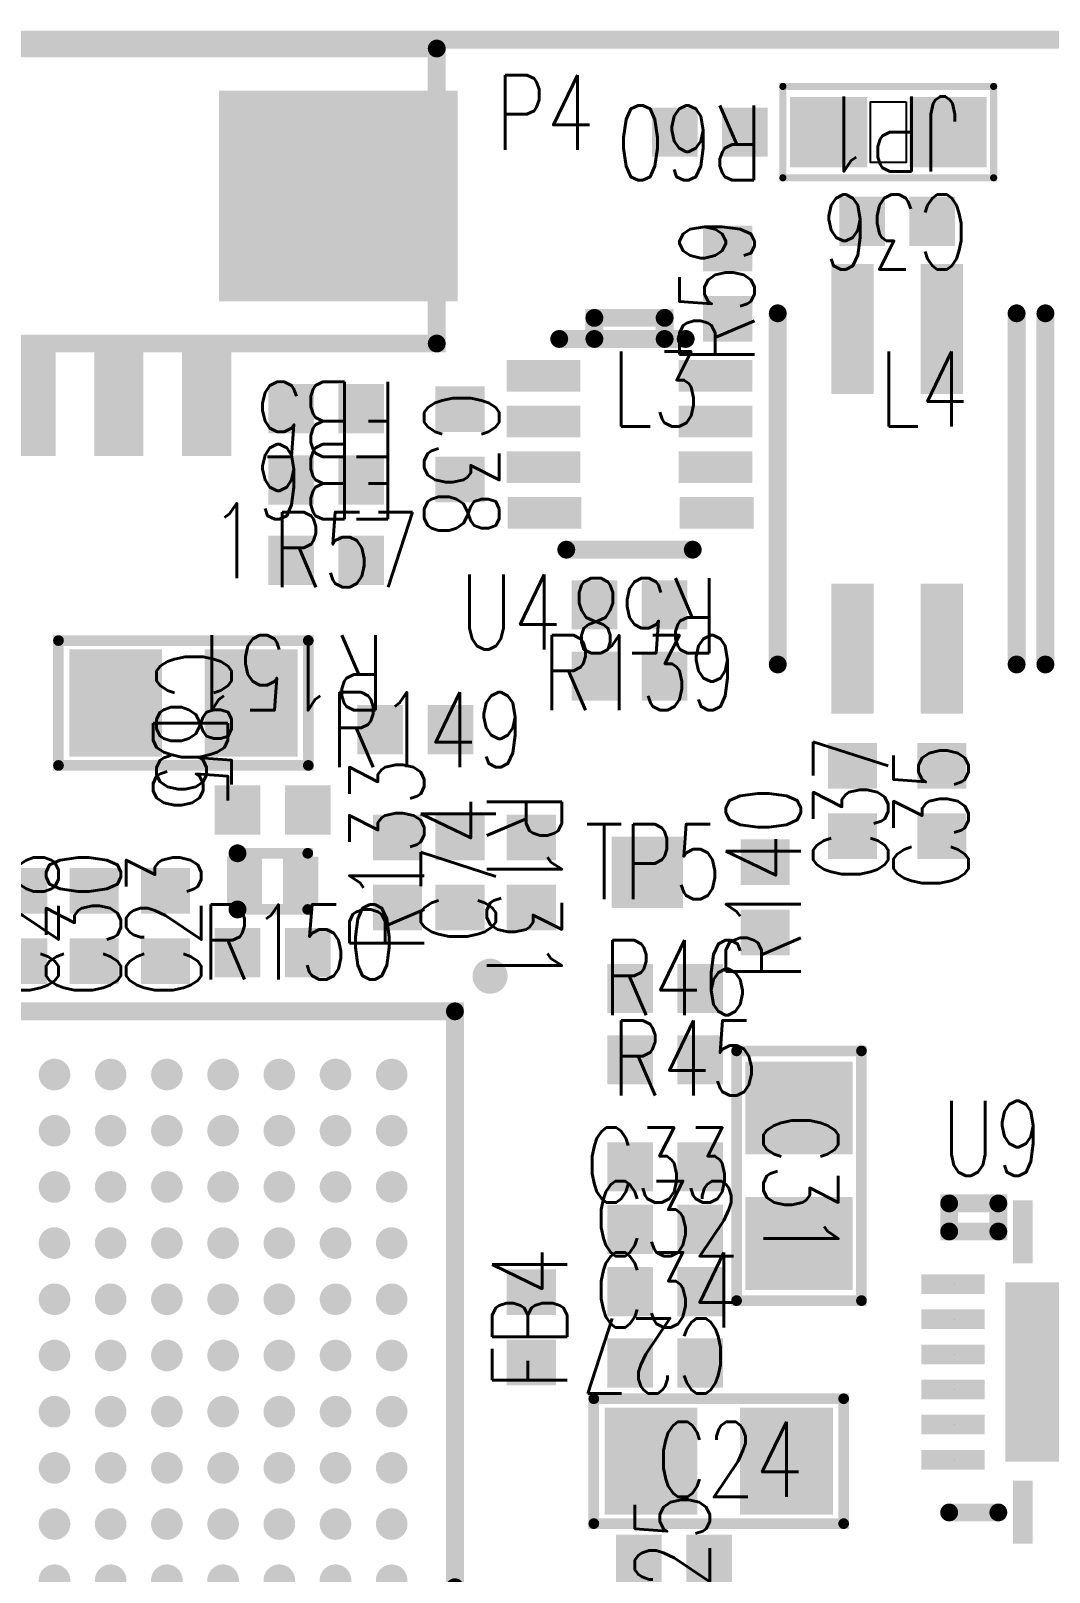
# Model space of a CAD drawing. Extents: x -29.1 to 29.3, y -21.3 to 21.1.
# Drawn here: x -14.24 to 0.26, y -0.82 to 21.13 of the extents above; entities that cross this region are included whole.
import ezdxf

# ---------------------------------------------------------------- set-up
doc = ezdxf.new("R2010")
doc.units = 0
doc.linetypes.add('KEEPOUT_00010000$0', pattern=[2, 1, 1])
doc.layers.get('0').update_dxf_attribs({"linetype": 'CONTINUOUS'})
for name, color, linetype in [('BOARD_OUTLINE_00', 5, 'CONTINUOUS'), ('DRIL_NPLTE_THRU_01', 3, 'CONTINUOUS'), ('DRIL_NPLTE_THRU_02', 112, 'CONTINUOUS'), ('DRIL_NPLTE_THRU_03', 2, 'CONTINUOUS'), ('DRIL_NPLTE_THRU_04', 4, 'CONTINUOUS'), ('DRIL_NPLTE_THRU_05', 171, 'CONTINUOUS'), ('DRIL_NPLTE_THRU_06', 1, 'CONTINUOUS'), ('KEEPOUT_01', 136, 'CONTINUOUS'), ('PADS_BOT', 1, 'CONTINUOUS'), ('PADS_INNER', 3, 'CONTINUOUS'), ('PADS_TOP', 3, 'CONTINUOUS'), ('PART_NAME_01', 6, 'CONTINUOUS'), ('PART_TOP_2DLINE_01', 6, 'CONTINUOUS'), ('TEXT_22', 6, 'CONTINUOUS')]:
    doc.layers.add(name, color=color, linetype=linetype)
doc.styles.add('W0$2032', font='simplex', dxfattribs={"width": 0.75})

# ---------------------------------------------------------------- blocks, each defined once
blk = doc.blocks.new('BOARD_1')
at = {"layer": 'BOARD_OUTLINE_00', "const_width": 0.254}
blk.add_lwpolyline([(0, 0), (58, 0), (58, 42), (0, 42)], close=True, dxfattribs=at)
blk = doc.blocks.new('SMOOTH_0$1524')
at = {"const_width": 0.0762}
blk.add_lwpolyline([(-0.0381, 0, 1), (0.0381, 0, 1)], format="xyb", close=True, dxfattribs=at)
blk = doc.blocks.new('PART_BODY_TOP_59')
at = {"layer": 'PART_TOP_2DLINE_01', "const_width": 0.152}
blk.add_lwpolyline([(-0.889, -1.778), (0.889, -1.778), (0.889, 1.778), (-0.889, 1.778), (-0.889, -1.778)], dxfattribs=at)
at = {"layer": 'PART_TOP_2DLINE_01'}
for p in [(-0.889, 1.778), (0.889, 1.778), (-0.889, -1.778), (-0.889, -1.778), (0.889, -1.778)]:
    blk.add_blockref('SMOOTH_0$1524', p, dxfattribs=at)
blk = doc.blocks.new('DRIL_HOLE_0')
blk.add_lwpolyline([(0, 0, 1), (0, 0, 1)], format="xyb", close=True)
blk = doc.blocks.new('PAD_0')
blk.add_lwpolyline([(0, 0, 1), (0, 0, 1)], format="xyb", close=True)
blk = doc.blocks.new('PAD_3')
at = {"const_width": 1.321}
blk.add_lwpolyline([(-0.762, 0), (0.762, 0)], dxfattribs=at)
blk = doc.blocks.new('STK_TOP_7')
at = {"layer": 'DRIL_NPLTE_THRU_01'}
blk.add_blockref('DRIL_HOLE_0', (0, 0), dxfattribs=at)
at = {"layer": 'DRIL_NPLTE_THRU_02'}
blk.add_blockref('DRIL_HOLE_0', (0, 0), dxfattribs=at)
at = {"layer": 'DRIL_NPLTE_THRU_03'}
blk.add_blockref('DRIL_HOLE_0', (0, 0), dxfattribs=at)
at = {"layer": 'DRIL_NPLTE_THRU_04'}
blk.add_blockref('DRIL_HOLE_0', (0, 0), dxfattribs=at)
at = {"layer": 'DRIL_NPLTE_THRU_05'}
blk.add_blockref('DRIL_HOLE_0', (0, 0), dxfattribs=at)
at = {"layer": 'DRIL_NPLTE_THRU_06'}
blk.add_blockref('DRIL_HOLE_0', (0, 0), dxfattribs=at)
at = {"layer": 'PADS_BOT'}
blk.add_blockref('PAD_0', (0, 0), dxfattribs=at)
at = {"layer": 'PADS_INNER'}
blk.add_blockref('PAD_0', (0, 0), dxfattribs=at)
at = {"layer": 'PADS_TOP'}
blk.add_blockref('PAD_3', (0, 0), dxfattribs=at)
blk = doc.blocks.new('SYM_TOP_5')
for name, p in [('PART_BODY_TOP_59', (0, 0)), ('STK_TOP_7', (0, 0.9652)), ('STK_TOP_7', (0, -0.9652))]:
    blk.add_blockref(name, p)
blk = doc.blocks.new('PART_TOP_9')
blk.add_blockref('SYM_TOP_5', (0, 0))
at = {"layer": 'PART_NAME_01', "style": 'W0$2032', "width": 0.75}
blk.add_text('C24', height=1.0668, rotation=90, dxfattribs=at).set_placement((0.508, -0.889))
blk = doc.blocks.new('PART_TOP_10')
blk.add_blockref('SYM_TOP_5', (0, 0))
at = {"layer": 'PART_NAME_01', "style": 'W0$2032', "width": 0.75}
blk.add_text('C31', height=1.0668, rotation=90, dxfattribs=at).set_placement((0.508, -0.889))
blk = doc.blocks.new('SMOOTH_0$254')
at = {"const_width": 0.127}
blk.add_lwpolyline([(-0.0635, 0, 1), (0.0635, 0, 1)], format="xyb", close=True, dxfattribs=at)
blk = doc.blocks.new('PART_BODY_TOP_68')
at = {"layer": 'PART_TOP_2DLINE_01', "const_width": 0.254}
blk.add_lwpolyline([(-6.4, -0.8), (6.4, -0.8), (6.4, -5), (-6.4, -5)], close=True, dxfattribs=at)
at = {"layer": 'PART_TOP_2DLINE_01'}
for p in [(-6.4, -0.8), (6.4, -0.8), (-6.4, -5), (6.4, -5)]:
    blk.add_blockref('SMOOTH_0$254', p, dxfattribs=at)
blk = doc.blocks.new('PAD_7')
at = {"const_width": 0.7}
blk.add_lwpolyline([(-0.8, 0), (0.8, 0)], dxfattribs=at)
blk = doc.blocks.new('STK_TOP_12')
at = {"layer": 'DRIL_NPLTE_THRU_01'}
blk.add_blockref('DRIL_HOLE_0', (0, 0), dxfattribs=at)
at = {"layer": 'DRIL_NPLTE_THRU_02'}
blk.add_blockref('DRIL_HOLE_0', (0, 0), dxfattribs=at)
at = {"layer": 'DRIL_NPLTE_THRU_03'}
blk.add_blockref('DRIL_HOLE_0', (0, 0), dxfattribs=at)
at = {"layer": 'DRIL_NPLTE_THRU_04'}
blk.add_blockref('DRIL_HOLE_0', (0, 0), dxfattribs=at)
at = {"layer": 'DRIL_NPLTE_THRU_05'}
blk.add_blockref('DRIL_HOLE_0', (0, 0), dxfattribs=at)
at = {"layer": 'DRIL_NPLTE_THRU_06'}
blk.add_blockref('DRIL_HOLE_0', (0, 0), dxfattribs=at)
at = {"layer": 'PADS_BOT'}
blk.add_blockref('PAD_0', (0, 0), dxfattribs=at)
at = {"layer": 'PADS_INNER'}
blk.add_blockref('PAD_0', (0, 0), dxfattribs=at)
at = {"layer": 'PADS_TOP', "rotation": 90}
blk.add_blockref('PAD_7', (0, 0), dxfattribs=at)
blk = doc.blocks.new('PAD_9')
at = {"const_width": 3}
blk.add_lwpolyline([(-1.7, 0), (1.7, 0)], dxfattribs=at)
blk = doc.blocks.new('STK_TOP_14')
at = {"layer": 'DRIL_NPLTE_THRU_01'}
blk.add_blockref('DRIL_HOLE_0', (0, 0), dxfattribs=at)
at = {"layer": 'DRIL_NPLTE_THRU_02'}
blk.add_blockref('DRIL_HOLE_0', (0, 0), dxfattribs=at)
at = {"layer": 'DRIL_NPLTE_THRU_03'}
blk.add_blockref('DRIL_HOLE_0', (0, 0), dxfattribs=at)
at = {"layer": 'DRIL_NPLTE_THRU_04'}
blk.add_blockref('DRIL_HOLE_0', (0, 0), dxfattribs=at)
at = {"layer": 'DRIL_NPLTE_THRU_05'}
blk.add_blockref('DRIL_HOLE_0', (0, 0), dxfattribs=at)
at = {"layer": 'DRIL_NPLTE_THRU_06'}
blk.add_blockref('DRIL_HOLE_0', (0, 0), dxfattribs=at)
at = {"layer": 'PADS_BOT'}
blk.add_blockref('PAD_0', (0, 0), dxfattribs=at)
at = {"layer": 'PADS_INNER'}
blk.add_blockref('PAD_0', (0, 0), dxfattribs=at)
at = {"layer": 'PADS_TOP'}
blk.add_blockref('PAD_9', (0, 0), dxfattribs=at)
blk = doc.blocks.new('SYM_TOP_14')
for name, p in [('STK_TOP_12', (-3.125, 0)), ('STK_TOP_12', (-1.875, 0)), ('STK_TOP_12', (-0.625, 0)), ('STK_TOP_12', (0.625, 0)), ('STK_TOP_12', (1.875, 0)), ('STK_TOP_12', (3.125, 0)), ('PART_BODY_TOP_68', (0, 0)), ('STK_TOP_14', (-5, -2.9)), ('STK_TOP_14', (5, -2.9))]:
    blk.add_blockref(name, p)
blk = doc.blocks.new('PART_TOP_34')
blk.add_blockref('SYM_TOP_14', (0, 0))
at = {"layer": 'PART_NAME_01', "style": 'W0$2032', "width": 0.75}
blk.add_text('P4', height=1.0668, rotation=180, dxfattribs=at).set_placement((-7.239, -3.556))
blk = doc.blocks.new('PART_BODY_TOP_71')
at = {"layer": 'PART_TOP_2DLINE_01', "const_width": 0.254}
blk.add_lwpolyline([(-4.5, -4.5), (-4.5, 3.7), (-3.7, 4.5), (4.5, 4.5), (4.5, -4.5)], close=True, dxfattribs=at)
at = {"layer": 'PART_TOP_2DLINE_01'}
for p in [(-3.7, 4.5), (4.5, 4.5), (-4.5, 3.7), (-4.5, -4.5), (4.5, -4.5)]:
    blk.add_blockref('SMOOTH_0$254', p, dxfattribs=at)
blk = doc.blocks.new('PAD_12')
at = {"const_width": 0.225}
blk.add_lwpolyline([(0, -0.1125, 1), (0, 0.1125, 1)], format="xyb", close=True, dxfattribs=at)
blk = doc.blocks.new('STK_TOP_18')
at = {"layer": 'DRIL_NPLTE_THRU_01'}
blk.add_blockref('DRIL_HOLE_0', (0, 0), dxfattribs=at)
at = {"layer": 'DRIL_NPLTE_THRU_02'}
blk.add_blockref('DRIL_HOLE_0', (0, 0), dxfattribs=at)
at = {"layer": 'DRIL_NPLTE_THRU_03'}
blk.add_blockref('DRIL_HOLE_0', (0, 0), dxfattribs=at)
at = {"layer": 'DRIL_NPLTE_THRU_04'}
blk.add_blockref('DRIL_HOLE_0', (0, 0), dxfattribs=at)
at = {"layer": 'DRIL_NPLTE_THRU_05'}
blk.add_blockref('DRIL_HOLE_0', (0, 0), dxfattribs=at)
at = {"layer": 'DRIL_NPLTE_THRU_06'}
blk.add_blockref('DRIL_HOLE_0', (0, 0), dxfattribs=at)
at = {"layer": 'PADS_BOT'}
blk.add_blockref('PAD_0', (0, 0), dxfattribs=at)
at = {"layer": 'PADS_INNER'}
blk.add_blockref('PAD_0', (0, 0), dxfattribs=at)
at = {"layer": 'PADS_TOP'}
blk.add_blockref('PAD_12', (0, 0), dxfattribs=at)
blk = doc.blocks.new('PAD_13')
at = {"const_width": 0.25}
blk.add_lwpolyline([(0, -0.125, 1), (0, 0.125, 1)], format="xyb", close=True, dxfattribs=at)
blk = doc.blocks.new('STK_TOP_19')
at = {"layer": 'DRIL_NPLTE_THRU_01'}
blk.add_blockref('DRIL_HOLE_0', (0, 0), dxfattribs=at)
at = {"layer": 'DRIL_NPLTE_THRU_02'}
blk.add_blockref('DRIL_HOLE_0', (0, 0), dxfattribs=at)
at = {"layer": 'DRIL_NPLTE_THRU_03'}
blk.add_blockref('DRIL_HOLE_0', (0, 0), dxfattribs=at)
at = {"layer": 'DRIL_NPLTE_THRU_04'}
blk.add_blockref('DRIL_HOLE_0', (0, 0), dxfattribs=at)
at = {"layer": 'DRIL_NPLTE_THRU_05'}
blk.add_blockref('DRIL_HOLE_0', (0, 0), dxfattribs=at)
at = {"layer": 'DRIL_NPLTE_THRU_06'}
blk.add_blockref('DRIL_HOLE_0', (0, 0), dxfattribs=at)
at = {"layer": 'PADS_BOT'}
blk.add_blockref('PAD_0', (0, 0), dxfattribs=at)
at = {"layer": 'PADS_INNER'}
blk.add_blockref('PAD_0', (0, 0), dxfattribs=at)
at = {"layer": 'PADS_TOP'}
blk.add_blockref('PAD_13', (0, 0), dxfattribs=at)
blk = doc.blocks.new('SYM_TOP_17')
for name, p in [('STK_TOP_19', (4.9, 5.2)), ('PART_BODY_TOP_71', (0, 0)), ('STK_TOP_18', (-3.6, 3.6)), ('STK_TOP_18', (-2.8, 3.6)), ('STK_TOP_18', (-2, 3.6)), ('STK_TOP_18', (-1.2, 3.6)), ('STK_TOP_18', (-0.4, 3.6)), ('STK_TOP_18', (0.4, 3.6)), ('STK_TOP_18', (1.2, 3.6)), ('STK_TOP_18', (2, 3.6)), ('STK_TOP_18', (2.8, 3.6)), ('STK_TOP_18', (3.6, 3.6)), ('STK_TOP_18', (-3.6, 2.8)), ('STK_TOP_18', (-2.8, 2.8)), ('STK_TOP_18', (-2, 2.8)), ('STK_TOP_18', (-1.2, 2.8)), ('STK_TOP_18', (-0.4, 2.8)), ('STK_TOP_18', (0.4, 2.8)), ('STK_TOP_18', (1.2, 2.8)), ('STK_TOP_18', (2, 2.8)), ('STK_TOP_18', (2.8, 2.8)), ('STK_TOP_18', (3.6, 2.8)), ('STK_TOP_18', (-3.6, 2)), ('STK_TOP_18', (-2.8, 2)), ('STK_TOP_18', (-2, 2)), ('STK_TOP_18', (-1.2, 2)), ('STK_TOP_18', (-0.4, 2)), ('STK_TOP_18', (0.4, 2)), ('STK_TOP_18', (1.2, 2)), ('STK_TOP_18', (2, 2)), ('STK_TOP_18', (2.8, 2)), ('STK_TOP_18', (3.6, 2)), ('STK_TOP_18', (-3.6, 1.2)), ('STK_TOP_18', (-2.8, 1.2)), ('STK_TOP_18', (-2, 1.2)), ('STK_TOP_18', (-1.2, 1.2)), ('STK_TOP_18', (-0.4, 1.2)), ('STK_TOP_18', (0.4, 1.2)), ('STK_TOP_18', (1.2, 1.2)), ('STK_TOP_18', (2, 1.2)), ('STK_TOP_18', (2.8, 1.2)), ('STK_TOP_18', (3.6, 1.2)), ('STK_TOP_18', (-3.6, 0.4)), ('STK_TOP_18', (-2.8, 0.4)), ('STK_TOP_18', (-2, 0.4)), ('STK_TOP_18', (-1.2, 0.4)), ('STK_TOP_18', (-0.4, 0.4)), ('STK_TOP_18', (0.4, 0.4)), ('STK_TOP_18', (1.2, 0.4)), ('STK_TOP_18', (2, 0.4)), ('STK_TOP_18', (2.8, 0.4)), ('STK_TOP_18', (3.6, 0.4)), ('STK_TOP_18', (-3.6, -0.4)), ('STK_TOP_18', (-2.8, -0.4)), ('STK_TOP_18', (-2, -0.4)), ('STK_TOP_18', (-1.2, -0.4)), ('STK_TOP_18', (-0.4, -0.4)), ('STK_TOP_18', (0.4, -0.4)), ('STK_TOP_18', (1.2, -0.4)), ('STK_TOP_18', (2, -0.4)), ('STK_TOP_18', (2.8, -0.4)), ('STK_TOP_18', (3.6, -0.4)), ('STK_TOP_18', (-3.6, -1.2)), ('STK_TOP_18', (-2.8, -1.2)), ('STK_TOP_18', (-2, -1.2)), ('STK_TOP_18', (-1.2, -1.2)), ('STK_TOP_18', (-0.4, -1.2)), ('STK_TOP_18', (0.4, -1.2)), ('STK_TOP_18', (1.2, -1.2)), ('STK_TOP_18', (2, -1.2)), ('STK_TOP_18', (2.8, -1.2)), ('STK_TOP_18', (3.6, -1.2)), ('STK_TOP_18', (-3.6, -2)), ('STK_TOP_18', (-2.8, -2)), ('STK_TOP_18', (-2, -2)), ('STK_TOP_18', (-1.2, -2)), ('STK_TOP_18', (-0.4, -2)), ('STK_TOP_18', (0.4, -2)), ('STK_TOP_18', (1.2, -2)), ('STK_TOP_18', (2, -2)), ('STK_TOP_18', (2.8, -2)), ('STK_TOP_18', (3.6, -2)), ('STK_TOP_18', (-3.6, -2.8)), ('STK_TOP_18', (-2.8, -2.8)), ('STK_TOP_18', (-2, -2.8)), ('STK_TOP_18', (-1.2, -2.8)), ('STK_TOP_18', (-0.4, -2.8)), ('STK_TOP_18', (0.4, -2.8)), ('STK_TOP_18', (1.2, -2.8)), ('STK_TOP_18', (2, -2.8)), ('STK_TOP_18', (2.8, -2.8)), ('STK_TOP_18', (3.6, -2.8)), ('STK_TOP_18', (-3.6, -3.6)), ('STK_TOP_18', (-2.8, -3.6)), ('STK_TOP_18', (-2, -3.6)), ('STK_TOP_18', (-1.2, -3.6)), ('STK_TOP_18', (-0.4, -3.6)), ('STK_TOP_18', (0.4, -3.6)), ('STK_TOP_18', (1.2, -3.6)), ('STK_TOP_18', (2, -3.6)), ('STK_TOP_18', (2.8, -3.6)), ('STK_TOP_18', (3.6, -3.6)), ('STK_TOP_19', (-5, -5))]:
    blk.add_blockref(name, p)
blk = doc.blocks.new('PART_TOP_38')
blk.add_blockref('SYM_TOP_17', (0, 0))
at = {"layer": 'PART_NAME_01', "style": 'W0$2032', "width": 0.75}
blk.add_text('U3', height=1.0668, rotation=180, dxfattribs=at).set_placement((-4.699, 7.874))
blk = doc.blocks.new('PART_BODY_TOP_72')
at = {"layer": 'PART_TOP_2DLINE_01', "const_width": 0.254}
for points in [[(-1.5, 0.8), (-1.5, -1)], [(1.5, 0.9), (1.5, -0.9)]]:
    blk.add_lwpolyline(points, dxfattribs=at)
blk.add_lwpolyline([(-1.5, -0.5), (-1.8, -0.5), (-1.8, 0.5), (-1.5, 0.5)], close=True, dxfattribs=at)
at = {"layer": 'PART_TOP_2DLINE_01'}
for p in [(-1.5, 0.8), (1.5, 0.9), (-1.8, 0.5), (-1.5, 0.5), (-1.8, -0.5), (-1.5, -0.5), (-1.5, -1), (1.5, -0.9)]:
    blk.add_blockref('SMOOTH_0$254', p, dxfattribs=at)
blk = doc.blocks.new('PAD_14')
at = {"const_width": 0.45}
blk.add_lwpolyline([(-0.525, 0), (0.525, 0)], dxfattribs=at)
blk = doc.blocks.new('STK_TOP_20')
at = {"layer": 'DRIL_NPLTE_THRU_01'}
blk.add_blockref('DRIL_HOLE_0', (0, 0), dxfattribs=at)
at = {"layer": 'DRIL_NPLTE_THRU_02'}
blk.add_blockref('DRIL_HOLE_0', (0, 0), dxfattribs=at)
at = {"layer": 'DRIL_NPLTE_THRU_03'}
blk.add_blockref('DRIL_HOLE_0', (0, 0), dxfattribs=at)
at = {"layer": 'DRIL_NPLTE_THRU_04'}
blk.add_blockref('DRIL_HOLE_0', (0, 0), dxfattribs=at)
at = {"layer": 'DRIL_NPLTE_THRU_05'}
blk.add_blockref('DRIL_HOLE_0', (0, 0), dxfattribs=at)
at = {"layer": 'DRIL_NPLTE_THRU_06'}
blk.add_blockref('DRIL_HOLE_0', (0, 0), dxfattribs=at)
at = {"layer": 'PADS_BOT'}
blk.add_blockref('PAD_0', (0, 0), dxfattribs=at)
at = {"layer": 'PADS_INNER'}
blk.add_blockref('PAD_0', (0, 0), dxfattribs=at)
at = {"layer": 'PADS_TOP', "rotation": 90}
blk.add_blockref('PAD_14', (0, 0), dxfattribs=at)
blk = doc.blocks.new('SYM_TOP_18')
for name, p in [('STK_TOP_20', (0.975, 1.241)), ('STK_TOP_20', (-0.975, 1.225)), ('STK_TOP_20', (-0.325, 1.225)), ('STK_TOP_20', (0.325, 1.225)), ('PART_BODY_TOP_72', (0, 0)), ('STK_TOP_20', (-0.975, -1.225)), ('STK_TOP_20', (-0.325, -1.225)), ('STK_TOP_20', (0.325, -1.225)), ('STK_TOP_20', (0.975, -1.209))]:
    blk.add_blockref(name, p)
blk = doc.blocks.new('PART_TOP_39')
blk.add_blockref('SYM_TOP_18', (0, 0))
at = {"layer": 'PART_NAME_01', "style": 'W0$2032', "width": 0.75}
blk.add_text('U4', height=1.0668, rotation=90, dxfattribs=at).set_placement((2.921, -2.413))
blk = doc.blocks.new('PART_BODY_TOP_74')
at = {"layer": 'PART_TOP_2DLINE_01', "const_width": 0.254}
for points in [[(-2.5, 1.7), (2.5, 1.7)], [(-2.5, -1.7), (2.5, -1.7)]]:
    blk.add_lwpolyline(points, dxfattribs=at)
at = {"layer": 'PART_TOP_2DLINE_01'}
for p in [(-2.5, 1.7), (2.5, 1.7), (-2.5, -1.7), (2.5, -1.7)]:
    blk.add_blockref('SMOOTH_0$254', p, dxfattribs=at)
blk = doc.blocks.new('PAD_16')
at = {"const_width": 0.6}
blk.add_lwpolyline([(-0.925, 0), (0.925, 0)], dxfattribs=at)
blk = doc.blocks.new('STK_TOP_22')
at = {"layer": 'DRIL_NPLTE_THRU_01'}
blk.add_blockref('DRIL_HOLE_0', (0, 0), dxfattribs=at)
at = {"layer": 'DRIL_NPLTE_THRU_02'}
blk.add_blockref('DRIL_HOLE_0', (0, 0), dxfattribs=at)
at = {"layer": 'DRIL_NPLTE_THRU_03'}
blk.add_blockref('DRIL_HOLE_0', (0, 0), dxfattribs=at)
at = {"layer": 'DRIL_NPLTE_THRU_04'}
blk.add_blockref('DRIL_HOLE_0', (0, 0), dxfattribs=at)
at = {"layer": 'DRIL_NPLTE_THRU_05'}
blk.add_blockref('DRIL_HOLE_0', (0, 0), dxfattribs=at)
at = {"layer": 'DRIL_NPLTE_THRU_06'}
blk.add_blockref('DRIL_HOLE_0', (0, 0), dxfattribs=at)
at = {"layer": 'PADS_BOT'}
blk.add_blockref('PAD_0', (0, 0), dxfattribs=at)
at = {"layer": 'PADS_INNER'}
blk.add_blockref('PAD_0', (0, 0), dxfattribs=at)
at = {"layer": 'PADS_TOP'}
blk.add_blockref('PAD_16', (0, 0), dxfattribs=at)
blk = doc.blocks.new('SYM_TOP_20')
for name, p in [('PART_BODY_TOP_74', (0, 0)), ('STK_TOP_22', (-2.275, 0.635)), ('STK_TOP_22', (2.275, 0.635)), ('STK_TOP_22', (-2.275, -0.635)), ('STK_TOP_22', (2.275, -0.635))]:
    blk.add_blockref(name, p)
blk = doc.blocks.new('PART_TOP_43')
blk.add_blockref('SYM_TOP_20', (0, 0))
at = {"layer": 'PART_NAME_01', "style": 'W0$2032', "width": 0.75}
blk.add_text('L3', height=1.0668, rotation=270, dxfattribs=at).set_placement((0.889, 4.064))
blk = doc.blocks.new('PART_TOP_44')
blk.add_blockref('SYM_TOP_20', (0, 0))
at = {"layer": 'PART_NAME_01', "style": 'W0$2032', "width": 0.75}
blk.add_text('L4', height=1.0668, rotation=270, dxfattribs=at).set_placement((0.889, 4.064))
blk = doc.blocks.new('PAD_18')
at = {"const_width": 1.016}
blk.add_lwpolyline([(-0.508, 0), (0.508, 0)], dxfattribs=at)
blk = doc.blocks.new('STK_TOP_24')
at = {"layer": 'DRIL_NPLTE_THRU_01'}
blk.add_blockref('DRIL_HOLE_0', (0, 0), dxfattribs=at)
at = {"layer": 'DRIL_NPLTE_THRU_02'}
blk.add_blockref('DRIL_HOLE_0', (0, 0), dxfattribs=at)
at = {"layer": 'DRIL_NPLTE_THRU_03'}
blk.add_blockref('DRIL_HOLE_0', (0, 0), dxfattribs=at)
at = {"layer": 'DRIL_NPLTE_THRU_04'}
blk.add_blockref('DRIL_HOLE_0', (0, 0), dxfattribs=at)
at = {"layer": 'DRIL_NPLTE_THRU_05'}
blk.add_blockref('DRIL_HOLE_0', (0, 0), dxfattribs=at)
at = {"layer": 'DRIL_NPLTE_THRU_06'}
blk.add_blockref('DRIL_HOLE_0', (0, 0), dxfattribs=at)
at = {"layer": 'PADS_BOT'}
blk.add_blockref('PAD_0', (0, 0), dxfattribs=at)
at = {"layer": 'PADS_INNER'}
blk.add_blockref('PAD_0', (0, 0), dxfattribs=at)
at = {"layer": 'PADS_TOP'}
blk.add_blockref('PAD_18', (0, 0), dxfattribs=at)
blk = doc.blocks.new('SYM_TOP_22')
blk.add_blockref('STK_TOP_24', (0, 0))
blk = doc.blocks.new('PART_TOP_51')
blk.add_blockref('SYM_TOP_22', (0, 0))
at = {"layer": 'PART_NAME_01', "style": 'W0$2032', "width": 0.75}
blk.add_text('TP5', height=1.0668, rotation=270, dxfattribs=at).set_placement((-0.381, 0.889))
blk = doc.blocks.new('SMOOTH_0$1016')
at = {"const_width": 0.0508}
blk.add_lwpolyline([(-0.0254, 0, 1), (0.0254, 0, 1)], format="xyb", close=True, dxfattribs=at)
blk = doc.blocks.new('PART_BODY_TOP_58')
at = {"layer": 'KEEPOUT_01', "linetype": 'KEEPOUT_00010000$0'}
blk.add_lwpolyline([(-0.4318, 0.254), (0.4318, 0.254), (0.4318, -0.254), (-0.4318, -0.254)], close=True, dxfattribs=at)
at = {"layer": 'PART_TOP_2DLINE_01', "const_width": 0.1016}
blk.add_lwpolyline([(-0.65, -1.5), (0.65, -1.5), (0.65, 1.5), (-0.65, 1.5), (-0.65, -1.5)], dxfattribs=at)
at = {"layer": 'PART_TOP_2DLINE_01'}
for p in [(-0.65, 1.5), (0.65, 1.5), (-0.65, -1.5), (-0.65, -1.5), (0.65, -1.5)]:
    blk.add_blockref('SMOOTH_0$1016', p, dxfattribs=at)
blk = doc.blocks.new('PAD_4')
at = {"const_width": 1}
blk.add_lwpolyline([(-0.55, 0), (0.55, 0)], dxfattribs=at)
blk = doc.blocks.new('STK_TOP_6')
at = {"layer": 'DRIL_NPLTE_THRU_01'}
blk.add_blockref('DRIL_HOLE_0', (0, 0), dxfattribs=at)
at = {"layer": 'DRIL_NPLTE_THRU_02'}
blk.add_blockref('DRIL_HOLE_0', (0, 0), dxfattribs=at)
at = {"layer": 'DRIL_NPLTE_THRU_03'}
blk.add_blockref('DRIL_HOLE_0', (0, 0), dxfattribs=at)
at = {"layer": 'DRIL_NPLTE_THRU_04'}
blk.add_blockref('DRIL_HOLE_0', (0, 0), dxfattribs=at)
at = {"layer": 'DRIL_NPLTE_THRU_05'}
blk.add_blockref('DRIL_HOLE_0', (0, 0), dxfattribs=at)
at = {"layer": 'DRIL_NPLTE_THRU_06'}
blk.add_blockref('DRIL_HOLE_0', (0, 0), dxfattribs=at)
at = {"layer": 'PADS_BOT'}
blk.add_blockref('PAD_0', (0, 0), dxfattribs=at)
at = {"layer": 'PADS_INNER'}
blk.add_blockref('PAD_0', (0, 0), dxfattribs=at)
at = {"layer": 'PADS_TOP', "rotation": 90}
blk.add_blockref('PAD_4', (0, 0), dxfattribs=at)
blk = doc.blocks.new('SYM_TOP_4')
for name, p in [('STK_TOP_6', (0, 0.85)), ('PART_BODY_TOP_58', (0, 0)), ('STK_TOP_6', (0, -0.85))]:
    blk.add_blockref(name, p)
blk = doc.blocks.new('PART_TOP_54')
blk.add_blockref('SYM_TOP_4', (0, 0))
at = {"layer": 'PART_NAME_01', "style": 'W0$2032', "width": 0.75}
blk.add_text('JP1', height=1.0668, rotation=270, dxfattribs=at).set_placement((-0.508, 1.016))
blk = doc.blocks.new('PAD_19')
at = {"const_width": 0.65}
blk.add_lwpolyline([(-0.35, 0), (0.35, 0)], dxfattribs=at)
blk = doc.blocks.new('STK_TOP_31')
at = {"layer": 'DRIL_NPLTE_THRU_01'}
blk.add_blockref('DRIL_HOLE_0', (0, 0), dxfattribs=at)
at = {"layer": 'DRIL_NPLTE_THRU_02'}
blk.add_blockref('DRIL_HOLE_0', (0, 0), dxfattribs=at)
at = {"layer": 'DRIL_NPLTE_THRU_03'}
blk.add_blockref('DRIL_HOLE_0', (0, 0), dxfattribs=at)
at = {"layer": 'DRIL_NPLTE_THRU_04'}
blk.add_blockref('DRIL_HOLE_0', (0, 0), dxfattribs=at)
at = {"layer": 'DRIL_NPLTE_THRU_05'}
blk.add_blockref('DRIL_HOLE_0', (0, 0), dxfattribs=at)
at = {"layer": 'DRIL_NPLTE_THRU_06'}
blk.add_blockref('DRIL_HOLE_0', (0, 0), dxfattribs=at)
at = {"layer": 'PADS_BOT'}
blk.add_blockref('PAD_0', (0, 0), dxfattribs=at)
at = {"layer": 'PADS_INNER'}
blk.add_blockref('PAD_0', (0, 0), dxfattribs=at)
at = {"layer": 'PADS_TOP', "rotation": 90}
blk.add_blockref('PAD_19', (0, 0), dxfattribs=at)
blk = doc.blocks.new('SYM_TOP_25')
for p in [(-0.5, 0), (0.5, 0)]:
    blk.add_blockref('STK_TOP_31', p)
blk = doc.blocks.new('PART_TOP_80')
blk.add_blockref('SYM_TOP_25', (0, 0))
at = {"layer": 'PART_NAME_01', "style": 'W0$2032', "width": 0.75}
blk.add_text('C23', height=1.0668, dxfattribs=at).set_placement((-1.016, -0.508))
blk = doc.blocks.new('PART_TOP_81')
blk.add_blockref('SYM_TOP_25', (0, 0))
at = {"layer": 'PART_NAME_01', "style": 'W0$2032', "width": 0.75}
blk.add_text('C25', height=1.0668, rotation=90, dxfattribs=at).set_placement((0.508, -1.143))
blk = doc.blocks.new('PART_TOP_82')
blk.add_blockref('SYM_TOP_25', (0, 0))
at = {"layer": 'PART_NAME_01', "style": 'W0$2032', "width": 0.75}
blk.add_text('C27', height=1.0668, rotation=180, dxfattribs=at).set_placement((0.889, 0.635))
blk = doc.blocks.new('PART_TOP_83')
blk.add_blockref('SYM_TOP_25', (0, 0))
at = {"layer": 'PART_NAME_01', "style": 'W0$2032', "width": 0.75}
blk.add_text('C28', height=1.0668, dxfattribs=at).set_placement((-1.016, -0.508))
blk = doc.blocks.new('PART_TOP_84')
blk.add_blockref('SYM_TOP_25', (0, 0))
at = {"layer": 'PART_NAME_01', "style": 'W0$2032', "width": 0.75}
blk.add_text('C30', height=1.0668, dxfattribs=at).set_placement((-1.016, -0.381))
blk = doc.blocks.new('PART_TOP_85')
blk.add_blockref('SYM_TOP_25', (0, 0))
at = {"layer": 'PART_NAME_01', "style": 'W0$2032', "width": 0.75}
blk.add_text('C32', height=1.0668, dxfattribs=at).set_placement((-1.016, -0.381))
blk = doc.blocks.new('PART_TOP_86')
blk.add_blockref('SYM_TOP_25', (0, 0))
at = {"layer": 'PART_NAME_01', "style": 'W0$2032', "width": 0.75}
blk.add_text('C33', height=1.0668, dxfattribs=at).set_placement((-1.143, -0.508))
blk = doc.blocks.new('PART_TOP_87')
blk.add_blockref('SYM_TOP_25', (0, 0))
at = {"layer": 'PART_NAME_01', "style": 'W0$2032', "width": 0.75}
blk.add_text('C34', height=1.0668, dxfattribs=at).set_placement((-1.016, -0.508))
blk = doc.blocks.new('PART_TOP_88')
blk.add_blockref('SYM_TOP_25', (0, 0))
at = {"layer": 'PART_NAME_01', "style": 'W0$2032', "width": 0.75}
blk.add_text('C35', height=1.0668, rotation=180, dxfattribs=at).set_placement((1.27, 0.381))
blk = doc.blocks.new('PART_TOP_89')
blk.add_blockref('SYM_TOP_25', (0, 0))
at = {"layer": 'PART_NAME_01', "style": 'W0$2032', "width": 0.75}
blk.add_text('C37', height=1.0668, dxfattribs=at).set_placement((-1.143, -0.508))
blk = doc.blocks.new('PART_TOP_90')
blk.add_blockref('SYM_TOP_25', (0, 0))
at = {"layer": 'PART_NAME_01', "style": 'W0$2032', "width": 0.75}
blk.add_text('C38', height=1.0668, rotation=180, dxfattribs=at).set_placement((0.762, 0.508))
blk = doc.blocks.new('PART_TOP_116')
blk.add_blockref('SYM_TOP_25', (0, 0))
at = {"layer": 'PART_NAME_01', "style": 'W0$2032', "width": 0.75}
blk.add_text('C74', height=1.0668, dxfattribs=at).set_placement((-1.016, -0.508))
blk = doc.blocks.new('PART_TOP_140')
blk.add_blockref('SYM_TOP_25', (0, 0))
at = {"layer": 'PART_NAME_01', "style": 'W0$2032', "width": 0.75}
blk.add_text('FB4', height=1.0668, dxfattribs=at).set_placement((-0.889, -0.508))
blk = doc.blocks.new('PART_TOP_141')
blk.add_blockref('SYM_TOP_25', (0, 0))
at = {"layer": 'PART_NAME_01', "style": 'W0$2032', "width": 0.75}
blk.add_text('FB5', height=1.0668, rotation=180, dxfattribs=at).set_placement((1.016, 0.381))
blk = doc.blocks.new('PART_TOP_142')
blk.add_blockref('SYM_TOP_25', (0, 0))
at = {"layer": 'PART_NAME_01', "style": 'W0$2032', "width": 0.75}
blk.add_text('FB6', height=1.0668, rotation=180, dxfattribs=at).set_placement((1.016, 0.508))
blk = doc.blocks.new('PART_TOP_177')
blk.add_blockref('SYM_TOP_25', (0, 0))
at = {"layer": 'PART_NAME_01', "style": 'W0$2032', "width": 0.75}
blk.add_text('R131', height=1.0668, rotation=180, dxfattribs=at).set_placement((1.143, 0.635))
blk = doc.blocks.new('PART_TOP_179')
blk.add_blockref('SYM_TOP_25', (0, 0))
at = {"layer": 'PART_NAME_01', "style": 'W0$2032', "width": 0.75}
blk.add_text('R133', height=1.0668, rotation=180, dxfattribs=at).set_placement((1.143, 0.381))
blk = doc.blocks.new('PART_TOP_203')
blk.add_blockref('SYM_TOP_25', (0, 0))
at = {"layer": 'PART_NAME_01', "style": 'W0$2032', "width": 0.75}
blk.add_text('R150', height=1.0668, rotation=180, dxfattribs=at).set_placement((1.016, 0.381))
blk = doc.blocks.new('PART_TOP_215')
blk.add_blockref('SYM_TOP_25', (0, 0))
at = {"layer": 'PART_NAME_01', "style": 'W0$2032', "width": 0.75}
blk.add_text('R45', height=1.0668, rotation=180, dxfattribs=at).set_placement((0.762, 0.508))
blk = doc.blocks.new('PART_TOP_216')
blk.add_blockref('SYM_TOP_25', (0, 0))
at = {"layer": 'PART_NAME_01', "style": 'W0$2032', "width": 0.75}
blk.add_text('R46', height=1.0668, dxfattribs=at).set_placement((-0.889, -0.381))
blk = doc.blocks.new('PART_TOP_226')
blk.add_blockref('SYM_TOP_25', (0, 0))
at = {"layer": 'PART_NAME_01', "style": 'W0$2032', "width": 0.75}
blk.add_text('R57', height=1.0668, dxfattribs=at).set_placement((-0.762, -0.381))
blk = doc.blocks.new('PART_TOP_227')
blk.add_blockref('SYM_TOP_25', (0, 0))
at = {"layer": 'PART_NAME_01', "style": 'W0$2032', "width": 0.75}
blk.add_text('R58', height=1.0668, rotation=180, dxfattribs=at).set_placement((1.27, 0.381))
blk = doc.blocks.new('PART_TOP_228')
blk.add_blockref('SYM_TOP_25', (0, 0))
at = {"layer": 'PART_NAME_01', "style": 'W0$2032', "width": 0.75}
blk.add_text('R59', height=1.0668, rotation=180, dxfattribs=at).set_placement((1.143, 0.381))
blk = doc.blocks.new('PART_TOP_230')
blk.add_blockref('SYM_TOP_25', (0, 0))
at = {"layer": 'PART_NAME_01', "style": 'W0$2032', "width": 0.75}
blk.add_text('R60', height=1.0668, dxfattribs=at).set_placement((-0.762, -0.381))
blk = doc.blocks.new('PART_TOP_276')
blk.add_blockref('SYM_TOP_25', (0, 0))
at = {"layer": 'PART_NAME_01', "style": 'W0$2032', "width": 0.75}
blk.add_text('C36', height=1.0668, dxfattribs=at).set_placement((-1.016, -0.381))
blk = doc.blocks.new('PART_BODY_TOP_84')
at = {"layer": 'PART_TOP_2DLINE_01', "const_width": 0.254}
for points in [[(-2, 1.8), (-2, 1.1)], [(2, 1.8), (2, 1.1)], [(2, -1.1), (2, -1.8)]]:
    blk.add_lwpolyline(points, dxfattribs=at)
blk.add_lwpolyline([(-2, -1.8), (-2.4, -1.8), (-2.4, -1.1), (-2, -1.1)], close=True, dxfattribs=at)
at = {"layer": 'PART_TOP_2DLINE_01'}
for p in [(-2, 1.8), (2, 1.8), (-2, 1.1), (2, 1.1), (-2.4, -1.1), (-2, -1.1), (2, -1.1), (-2.4, -1.8), (-2, -1.8), (2, -1.8)]:
    blk.add_blockref('SMOOTH_0$254', p, dxfattribs=at)
blk = doc.blocks.new('PAD_21')
at = {"const_width": 0.28}
blk.add_lwpolyline([(-0.47, 0), (0.43, 0)], dxfattribs=at)
blk = doc.blocks.new('STK_TOP_77')
at = {"layer": 'DRIL_NPLTE_THRU_01'}
blk.add_blockref('DRIL_HOLE_0', (0, 0), dxfattribs=at)
at = {"layer": 'DRIL_NPLTE_THRU_02'}
blk.add_blockref('DRIL_HOLE_0', (0, 0), dxfattribs=at)
at = {"layer": 'DRIL_NPLTE_THRU_03'}
blk.add_blockref('DRIL_HOLE_0', (0, 0), dxfattribs=at)
at = {"layer": 'DRIL_NPLTE_THRU_04'}
blk.add_blockref('DRIL_HOLE_0', (0, 0), dxfattribs=at)
at = {"layer": 'DRIL_NPLTE_THRU_05'}
blk.add_blockref('DRIL_HOLE_0', (0, 0), dxfattribs=at)
at = {"layer": 'DRIL_NPLTE_THRU_06'}
blk.add_blockref('DRIL_HOLE_0', (0, 0), dxfattribs=at)
at = {"layer": 'PADS_BOT'}
blk.add_blockref('PAD_0', (0, 0), dxfattribs=at)
at = {"layer": 'PADS_INNER'}
blk.add_blockref('PAD_0', (0, 0), dxfattribs=at)
at = {"layer": 'PADS_TOP'}
blk.add_blockref('PAD_21', (0, 0), dxfattribs=at)
blk = doc.blocks.new('PAD_22')
blk.add_lwpolyline([(0, 0), (0, 0)])
blk = doc.blocks.new('STK_TOP_82')
at = {"layer": 'DRIL_NPLTE_THRU_01'}
blk.add_blockref('DRIL_HOLE_0', (0, 0), dxfattribs=at)
at = {"layer": 'DRIL_NPLTE_THRU_02'}
blk.add_blockref('DRIL_HOLE_0', (0, 0), dxfattribs=at)
at = {"layer": 'DRIL_NPLTE_THRU_03'}
blk.add_blockref('DRIL_HOLE_0', (0, 0), dxfattribs=at)
at = {"layer": 'DRIL_NPLTE_THRU_04'}
blk.add_blockref('DRIL_HOLE_0', (0, 0), dxfattribs=at)
at = {"layer": 'DRIL_NPLTE_THRU_05'}
blk.add_blockref('DRIL_HOLE_0', (0, 0), dxfattribs=at)
at = {"layer": 'DRIL_NPLTE_THRU_06'}
blk.add_blockref('DRIL_HOLE_0', (0, 0), dxfattribs=at)
at = {"layer": 'PADS_BOT'}
blk.add_blockref('PAD_22', (0, 0), dxfattribs=at)
at = {"layer": 'PADS_INNER'}
blk.add_blockref('PAD_0', (0, 0), dxfattribs=at)
at = {"layer": 'PADS_TOP', "rotation": 90}
blk.add_blockref('PAD_21', (0, 0), dxfattribs=at)
blk = doc.blocks.new('PAD_23')
at = {"const_width": 0.28}
blk.add_lwpolyline([(-0.43, 0), (0.47, 0)], dxfattribs=at)
blk = doc.blocks.new('STK_TOP_79')
at = {"layer": 'DRIL_NPLTE_THRU_01'}
blk.add_blockref('DRIL_HOLE_0', (0, 0), dxfattribs=at)
at = {"layer": 'DRIL_NPLTE_THRU_02'}
blk.add_blockref('DRIL_HOLE_0', (0, 0), dxfattribs=at)
at = {"layer": 'DRIL_NPLTE_THRU_03'}
blk.add_blockref('DRIL_HOLE_0', (0, 0), dxfattribs=at)
at = {"layer": 'DRIL_NPLTE_THRU_04'}
blk.add_blockref('DRIL_HOLE_0', (0, 0), dxfattribs=at)
at = {"layer": 'DRIL_NPLTE_THRU_05'}
blk.add_blockref('DRIL_HOLE_0', (0, 0), dxfattribs=at)
at = {"layer": 'DRIL_NPLTE_THRU_06'}
blk.add_blockref('DRIL_HOLE_0', (0, 0), dxfattribs=at)
at = {"layer": 'PADS_BOT'}
blk.add_blockref('PAD_0', (0, 0), dxfattribs=at)
at = {"layer": 'PADS_INNER'}
blk.add_blockref('PAD_0', (0, 0), dxfattribs=at)
at = {"layer": 'PADS_TOP'}
blk.add_blockref('PAD_23', (0, 0), dxfattribs=at)
blk = doc.blocks.new('STK_TOP_81')
at = {"layer": 'DRIL_NPLTE_THRU_01'}
blk.add_blockref('DRIL_HOLE_0', (0, 0), dxfattribs=at)
at = {"layer": 'DRIL_NPLTE_THRU_02'}
blk.add_blockref('DRIL_HOLE_0', (0, 0), dxfattribs=at)
at = {"layer": 'DRIL_NPLTE_THRU_03'}
blk.add_blockref('DRIL_HOLE_0', (0, 0), dxfattribs=at)
at = {"layer": 'DRIL_NPLTE_THRU_04'}
blk.add_blockref('DRIL_HOLE_0', (0, 0), dxfattribs=at)
at = {"layer": 'DRIL_NPLTE_THRU_05'}
blk.add_blockref('DRIL_HOLE_0', (0, 0), dxfattribs=at)
at = {"layer": 'DRIL_NPLTE_THRU_06'}
blk.add_blockref('DRIL_HOLE_0', (0, 0), dxfattribs=at)
at = {"layer": 'PADS_BOT'}
blk.add_blockref('PAD_22', (0, 0), dxfattribs=at)
at = {"layer": 'PADS_INNER'}
blk.add_blockref('PAD_0', (0, 0), dxfattribs=at)
at = {"layer": 'PADS_TOP', "rotation": 90}
blk.add_blockref('PAD_23', (0, 0), dxfattribs=at)
blk = doc.blocks.new('PAD_24')
at = {"const_width": 2}
blk.add_lwpolyline([(-1.275, 0), (1.275, 0)], dxfattribs=at)
blk = doc.blocks.new('STK_TOP_41')
at = {"layer": 'DRIL_NPLTE_THRU_01'}
blk.add_blockref('DRIL_HOLE_0', (0, 0), dxfattribs=at)
at = {"layer": 'DRIL_NPLTE_THRU_02'}
blk.add_blockref('DRIL_HOLE_0', (0, 0), dxfattribs=at)
at = {"layer": 'DRIL_NPLTE_THRU_03'}
blk.add_blockref('DRIL_HOLE_0', (0, 0), dxfattribs=at)
at = {"layer": 'DRIL_NPLTE_THRU_04'}
blk.add_blockref('DRIL_HOLE_0', (0, 0), dxfattribs=at)
at = {"layer": 'DRIL_NPLTE_THRU_05'}
blk.add_blockref('DRIL_HOLE_0', (0, 0), dxfattribs=at)
at = {"layer": 'DRIL_NPLTE_THRU_06'}
blk.add_blockref('DRIL_HOLE_0', (0, 0), dxfattribs=at)
at = {"layer": 'PADS_BOT'}
blk.add_blockref('PAD_0', (0, 0), dxfattribs=at)
at = {"layer": 'PADS_INNER'}
blk.add_blockref('PAD_0', (0, 0), dxfattribs=at)
at = {"layer": 'PADS_TOP'}
blk.add_blockref('PAD_24', (0, 0), dxfattribs=at)
blk = doc.blocks.new('SYM_TOP_30')
for name, p in [('STK_TOP_81', (-1.25, 1.725)), ('STK_TOP_81', (-0.75, 1.725)), ('STK_TOP_81', (-0.25, 1.725)), ('STK_TOP_81', (0.25, 1.725)), ('STK_TOP_81', (0.75, 1.725)), ('STK_TOP_81', (1.25, 1.725)), ('PART_BODY_TOP_84', (0, 0)), ('STK_TOP_77', (-1.975, 0.75)), ('STK_TOP_41', (0, 0)), ('STK_TOP_79', (1.975, 0.75)), ('STK_TOP_77', (-1.975, -0.75)), ('STK_TOP_79', (1.975, -0.75)), ('STK_TOP_82', (-1.25, -1.725)), ('STK_TOP_82', (-0.75, -1.725)), ('STK_TOP_82', (-0.25, -1.725)), ('STK_TOP_82', (0.25, -1.725)), ('STK_TOP_82', (0.75, -1.725)), ('STK_TOP_82', (1.25, -1.725))]:
    blk.add_blockref(name, p)
blk = doc.blocks.new('PART_TOP_301')
blk.add_blockref('SYM_TOP_30', (0, 0))
at = {"layer": 'PART_NAME_01', "style": 'W0$2032', "width": 0.75}
blk.add_text('U9', height=1.0668, rotation=90, dxfattribs=at).set_placement((-2.794, -1.905))
blk = doc.blocks.new('PART_TOP_309')
blk.add_blockref('SYM_TOP_25', (0, 0))
at = {"layer": 'PART_NAME_01', "style": 'W0$2032', "width": 0.75}
blk.add_text('R139', height=1.0668, dxfattribs=at).set_placement((-1.2446, -0.4826))
blk = doc.blocks.new('PART_TOP_310')
blk.add_blockref('SYM_TOP_25', (0, 0))
at = {"layer": 'PART_NAME_01', "style": 'W0$2032', "width": 0.75}
blk.add_text('R140', height=1.0668, dxfattribs=at).set_placement((-1.1938, -0.508))
blk = doc.blocks.new('PART_TOP_367')
blk.add_blockref('SYM_TOP_5', (0, 0))
at = {"layer": 'PART_NAME_01', "style": 'W0$2032', "width": 0.75}
blk.add_text('C85', height=1.0668, rotation=180, dxfattribs=at).set_placement((0.762, 0.381))
blk = doc.blocks.new('PART_TOP_369')
blk.add_blockref('SYM_TOP_25', (0, 0))
at = {"layer": 'PART_NAME_01', "style": 'W0$2032', "width": 0.75}
blk.add_text('R149', height=1.0668, rotation=180, dxfattribs=at).set_placement((1.2192, 0.5334))
blk = doc.blocks.new('PART_TOP_370')
blk.add_blockref('SYM_TOP_25', (0, 0))
at = {"layer": 'PART_NAME_01', "style": 'W0$2032', "width": 0.75}
blk.add_text('R151', height=1.0668, dxfattribs=at).set_placement((-1.602, -2.488))
blk = doc.blocks.new('PART_BODY_TOP_113')
at = {"layer": 'PART_TOP_2DLINE_01'}
for points, const_width in [([(-0.4, -0.5), (-0.4, 0.5), (0.4, 0.5), (0.4, -0.5)], 0.152), ([(-0.4, -0.5), (0.4, -0.5)], 0.254)]:
    blk.add_lwpolyline(points, dxfattribs=dict(at, const_width=const_width))
for name, p in [('SMOOTH_0$1524', (-0.4, 0.5)), ('SMOOTH_0$1524', (0.4, 0.5)), ('SMOOTH_0$254', (-0.4, -0.5)), ('SMOOTH_0$1524', (-0.4, -0.5)), ('SMOOTH_0$254', (0.4, -0.5)), ('SMOOTH_0$1524', (0.4, -0.5))]:
    blk.add_blockref(name, p, dxfattribs=at)
blk = doc.blocks.new('PAD_35')
at = {"const_width": 0.5}
blk.add_lwpolyline([(-0.35, 0), (0.35, 0)], dxfattribs=at)
blk = doc.blocks.new('STK_TOP_93')
at = {"layer": 'DRIL_NPLTE_THRU_01'}
blk.add_blockref('DRIL_HOLE_0', (0, 0), dxfattribs=at)
at = {"layer": 'DRIL_NPLTE_THRU_02'}
blk.add_blockref('DRIL_HOLE_0', (0, 0), dxfattribs=at)
at = {"layer": 'DRIL_NPLTE_THRU_03'}
blk.add_blockref('DRIL_HOLE_0', (0, 0), dxfattribs=at)
at = {"layer": 'DRIL_NPLTE_THRU_04'}
blk.add_blockref('DRIL_HOLE_0', (0, 0), dxfattribs=at)
at = {"layer": 'DRIL_NPLTE_THRU_05'}
blk.add_blockref('DRIL_HOLE_0', (0, 0), dxfattribs=at)
at = {"layer": 'DRIL_NPLTE_THRU_06'}
blk.add_blockref('DRIL_HOLE_0', (0, 0), dxfattribs=at)
at = {"layer": 'PADS_BOT'}
blk.add_blockref('PAD_0', (0, 0), dxfattribs=at)
at = {"layer": 'PADS_INNER'}
blk.add_blockref('PAD_0', (0, 0), dxfattribs=at)
at = {"layer": 'PADS_TOP'}
blk.add_blockref('PAD_35', (0, 0), dxfattribs=at)
blk = doc.blocks.new('SYM_TOP_39')
for name, p in [('STK_TOP_93', (0, 0.40005)), ('PART_BODY_TOP_113', (0, 0)), ('STK_TOP_93', (0, -0.40005))]:
    blk.add_blockref(name, p)
blk = doc.blocks.new('PART_TOP_373')
blk.add_blockref('SYM_TOP_39', (0, 0))
at = {"layer": 'PART_NAME_01', "style": 'W0$2032', "width": 0.75}
blk.add_text('D5', height=1.0668, dxfattribs=at).set_placement((-2.388, -1.702))

msp = doc.modelspace()

# ---------------------------------------------------------------- block references
for name, p in [('BOARD_1', (-29, -21)), ('PART_TOP_141', (-10.033, 15.748)), ('PART_TOP_142', (-10.033, 14.732)), ('PART_TOP_226', (-10.033, 13.589)), ('PART_TOP_227', (-5.715, 12.954)), ('PART_TOP_309', (-5.715, 11.938)), ('PART_TOP_216', (-5.207, 7.493)), ('PART_TOP_86', (-5.207, 4.953)), ('PART_TOP_85', (-5.207, 4.064)), ('PART_TOP_87', (-5.207, 3.175)), ('PART_TOP_82', (-5.207, 2.159)), ('PART_TOP_81', (-5.08, -0.635))]:
    msp.add_blockref(name, p)
for name, p, rotation in [('PART_TOP_34', (-14.859, 15.875), 180), ('PART_TOP_230', (-4.572, 19.685), 180), ('PART_TOP_54', (-2.032, 19.685), 270), ('PART_TOP_276', (-1.905, 18.415), 180), ('PART_TOP_228', (-4.318, 17.526), 270), ('PART_TOP_43', (-1.905, 14.605), 90), ('PART_TOP_44', (1.905, 14.605), 90), ('PART_TOP_39', (-5.715, 15.24), 270), ('PART_TOP_90', (-8.128, 15.24), 90), ('PART_TOP_367', (-12.065, 11.557), 90), ('PART_TOP_370', (-10.795, 10.033), 180), ('PART_TOP_369', (-8.763, 11.176), 180), ('PART_TOP_373', (-10.795, 9.017), 270), ('PART_TOP_89', (-2.54, 10.16), 90), ('PART_TOP_88', (-1.27, 10.16), 270), ('PART_TOP_179', (-9.017, 9.144), 270), ('PART_TOP_116', (-8.128, 9.144), 90), ('PART_TOP_177', (-7.112, 9.144), 90), ('PART_TOP_51', (-5.461, 9.144), 90), ('PART_TOP_310', (-3.7846, 8.7884), 90), ('PART_TOP_83', (-14.351, 8.382), 90), ('PART_TOP_84', (-13.335, 8.382), 90), ('PART_TOP_80', (-12.319, 8.382), 90), ('PART_TOP_203', (-10.795, 8.001), 180), ('PART_TOP_38', (-12.7, 2.667), 180), ('PART_TOP_215', (-5.207, 6.477), 180), ('PART_TOP_10', (-3.302, 4.826), 180), ('PART_TOP_301', (0.635, 2.032), 270), ('PART_TOP_140', (-7.112, 2.667), 90), ('PART_TOP_9', (-4.445, 0.762), 270)]:
    msp.add_blockref(name, p, dxfattribs=dict(rotation=rotation))

# ---------------------------------------------------------------- texts
at = {"layer": 'TEXT_22', "style": 'W0$2032', "width": 0.75}
msp.add_text('1', height=1.0668, dxfattribs=at).set_placement((-11.684, 13.335))

doc.saveas('drawing.dxf')
